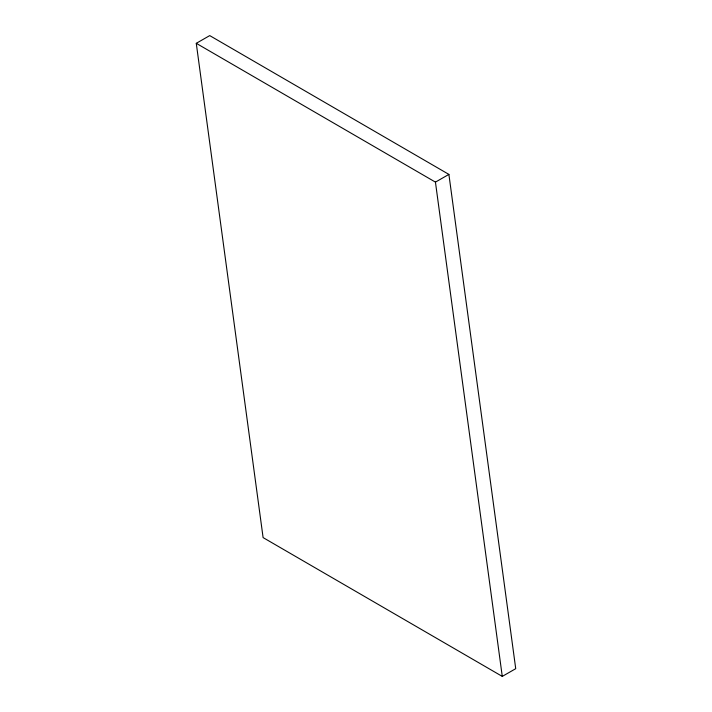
<?xml version="1.0" encoding="UTF-8"?>
<svg xmlns="http://www.w3.org/2000/svg" width="712" height="712" viewBox="0 0 712 712"><rect width="100%" height="100%" fill="white"/><g stroke="black" fill="none" stroke-linecap="round" stroke-linejoin="round"><path stroke-width="1.07" d="M196.272 43.316L209.728 35.6L448.898 174.404L515.728 668.684L502.272 676.4L263.102 537.596L196.272 43.316L435.441 182.121L502.272 676.4M435.441 182.121L448.898 174.404"/></g></svg>
